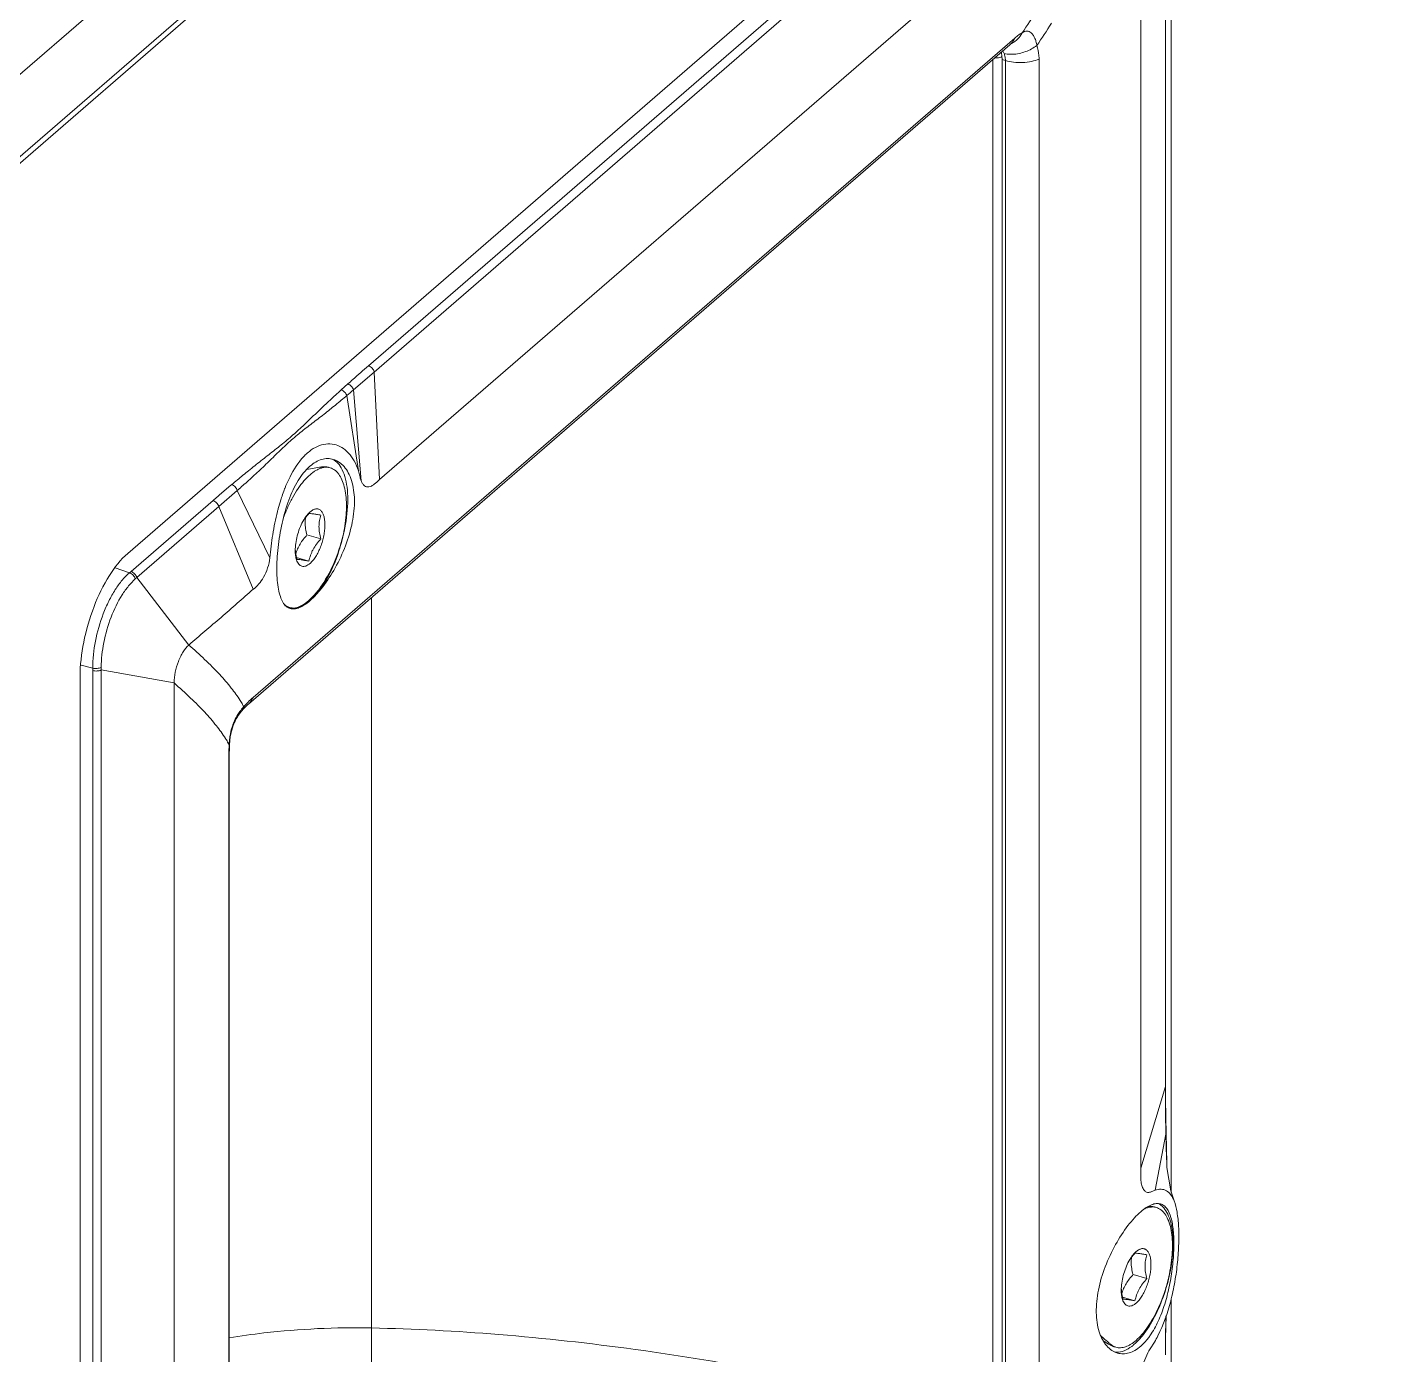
# Model space of a CAD drawing. Header units: millimetres. Extents: x 0 to 3564, y 0 to 2520.
# Drawn here: x 2853.1 to 2946.1, y 2043.6 to 2134.3 of the extents above; entities that cross this region are included whole.
import ezdxf

# ---------------------------------------------------------------- set-up
doc = ezdxf.new("R2010")
doc.units = ezdxf.units.MM
doc.layers.get('0').update_dxf_attribs({"lineweight": 13})

msp = doc.modelspace()

# ---------------------------------------------------------------- linework, layer by layer
for p, q in [((3036.978, 2290.7), (2721.978, 2017.902)), ((3036.978, 2285.07), (2721.978, 2012.272)), ((2721.978, 2011.835), (3036.978, 2284.633)), ((2927.979, 2157.208), (2859.979, 2098.318)), ((2931.229, 2154.394), (2931.229, 2054.673)), ((2930.842, 2111.045), (2930.842, 2153.337)), ((2929.146, 2056.325), (2929.145, 2146.565)), ((2876.423, 2111.131), (2911.787, 2141.758)), ((2912.181, 2141.331), (2876.817, 2110.704)), ((2877.176, 2103.352), (2915.114, 2136.208)), ((2920.538, 2133.513), (2868.538, 2088.479)), ((2920.217, 2133.057), (2868.217, 2088.022)), ((2919.724, 2132.632), (2919.813, 2132.447)), ((2920.217, 2133.057), (2920.305, 2133.129)), ((2920.317, 2133.143), (2920.317, 2133.143)), ((2919.044, 2132.041), (2919.044, 2039.844)), ((2919.908, 2131.97), (2919.672, 2132.038)), ((2919.672, 2039.806), (2919.672, 2132.038)), ((2919.907, 2039.739), (2919.908, 2131.97)), ((2922.2, 2039.707), (2922.201, 2132.073)), ((2930.828, 2111.045), (2930.826, 2061.911)), ((2930.841, 2061.972), (2930.841, 2111.044)), ((2875.399, 2109.481), (2876.817, 2110.704)), ((2877.176, 2103.352), (2876.817, 2110.704)), ((2874.554, 2109.481), (2875.01, 2109.885)), ((2875.399, 2109.481), (2875.918, 2103.268)), ((2874.943, 2109.096), (2875.731, 2103.958)), ((2873.809, 2104.161), (2873.68, 2104.198)), ((2867.462, 2102.61), (2867.515, 2102.657)), ((2860.207, 2097.087), (2865.805, 2101.938)), ((2866.201, 2101.511), (2867.462, 2102.61)), ((2867.462, 2102.61), (2869.692, 2098.017)), ((2860.603, 2096.66), (2866.195, 2101.511)), ((2866.195, 2101.511), (2868.555, 2095.871)), ((2872.432, 2101.148), (2872.338, 2101.059)), ((2873.167, 2099.304), (2872.221, 2099.577)), ((2872.355, 2097.789), (2871.512, 2098.032)), ((2859.118, 2097.336), (2860.104, 2097)), ((2860.208, 2097.087), (2860.104, 2097)), ((2860.602, 2096.66), (2860.496, 2096.568)), ((2864.147, 2092.059), (2860.603, 2096.66)), ((2876.621, 2095.3), (2876.621, 2016.84)), ((2871.055, 2094.62), (2870.925, 2094.657)), ((2857.596, 2090.48), (2856.797, 2090.684)), ((2856.729, 1953.909), (2856.729, 2089.875)), ((2857.597, 1998.945), (2857.596, 2090.31)), ((2858.17, 1998.989), (2858.171, 2090.353)), ((2858.171, 2090.353), (2863.146, 2089.466)), ((2863.146, 2089.466), (2863.143, 1999.165)), ((2867.908, 2087.842), (2867.772, 2087.574)), ((2867.772, 2087.574), (2867.772, 2087.573)), ((2866.889, 2085.287), (2866.91, 2085.249)), ((2866.889, 2085.286), (2866.91, 2085.248)), ((2866.937, 2085.313), (2866.91, 2085.248)), ((2866.876, 2084.16), (2866.875, 1991.794)), ((2866.908, 2084.339), (2866.876, 2084.16)), ((2866.908, 2084.339), (2866.907, 1992.005)), ((2930.826, 2061.911), (2929.146, 2056.325)), ((2930.841, 2061.972), (2930.826, 2061.911)), ((2930.841, 2061.974), (2930.841, 2061.972)), ((2930.864, 2058.648), (2930.121, 2054.834)), ((2930.863, 2058.688), (2930.864, 2058.648)), ((2930.87, 2058.689), (2930.864, 2058.648)), ((2930.864, 2058.648), (2930.908, 2057.048)), ((2930.918, 2056.67), (2930.87, 2058.689)), ((2930.908, 2057.048), (2930.918, 2056.729)), ((2930.935, 2056.372), (2930.918, 2056.729)), ((2930.918, 2056.729), (2930.92, 2056.669)), ((2930.205, 2053.643), (2930.076, 2053.681)), ((2928.828, 2050.63), (2928.735, 2050.542)), ((2929.563, 2048.786), (2928.617, 2049.059)), ((2928.751, 2047.271), (2927.908, 2047.515)), ((2931.229, 2047.418), (2931.229, 2019.907)), ((2927.451, 2044.102), (2927.322, 2044.139)), ((2929.783, 2043.998), (2930.082, 2044.457))]:
    msp.add_line(p, q)
for points in [[(2867.772, 2087.573), (2867.866, 2087.677), (2868.176, 2087.987), (2868.217, 2088.022)], [(2866.937, 2085.313), (2866.938, 2085.334), (2866.939, 2085.362), (2866.941, 2085.392), (2866.944, 2085.423), (2866.946, 2085.455), (2866.949, 2085.488), (2866.952, 2085.522), (2866.956, 2085.557), (2866.96, 2085.594), (2866.964, 2085.632), (2866.969, 2085.671), (2866.974, 2085.713), (2866.981, 2085.755), (2866.987, 2085.8), (2866.995, 2085.847), (2867.004, 2085.895), (2867.013, 2085.947), (2867.024, 2086), (2867.036, 2086.057), (2867.05, 2086.117), (2867.065, 2086.18), (2867.083, 2086.246), (2867.103, 2086.318), (2867.125, 2086.393), (2867.152, 2086.474), (2867.182, 2086.561), (2867.218, 2086.655), (2867.26, 2086.756), (2867.31, 2086.867), (2867.37, 2086.987), (2867.444, 2087.12), (2867.535, 2087.267), (2867.653, 2087.43), (2867.772, 2087.574)], [(2866.908, 2084.338), (2866.908, 2084.44), (2866.927, 2085.118), (2866.937, 2085.313)], [(2930.87, 2058.689), (2930.852, 2059.767), (2930.841, 2061.118), (2930.841, 2061.973)], [(2931.418, 2054.099), (2931.189, 2054.793), (2930.935, 2056.372)], [(2930.841, 2043.586), (2930.84, 2043.784), (2930.844, 2044.701), (2930.868, 2046.263)]]:
    msp.add_lwpolyline(points)
for centre, radius, start, end in [((2867.163, 2170.313), 65.058, 325.93395, 327.52743), ((2867.832, 2169.66), 65.45, 325.94141, 327.52433), ((2919.311, 2133.201), 1.043, 263.33469, 265.93425), ((2918.608, 2131.971), 1.3, 359.9727, 3.62499), ((2819.011, 2175.725), 86.993, 310.01202, 310.40478), ((2936.32, 2019.611), 108.402, 128.90832, 129.43187), ((2813.202, 2164.114), 82.017, 311.77363, 312.51133), ((2873.549, 2103.257), 0.941, 73.92374, 82.02578), ((2961.651, 1988.762), 148.318, 129.42067, 129.61509), ((2791.372, 2188.479), 114.731, 311.58007, 311.79789), ((2881.082, 2098.684), 11.145, 158.78686, 159.65325), ((2880.679, 2098.84), 10.713, 158.29712, 158.78428), ((2874.695, 2099.004), 3.135, 147.80112, 149.39924), ((2874.683, 2098.729), 3.273, 143.63746, 145.20289), ((2874.47, 2100.426), 2.375, 171.78707, 180.01863), ((2874.622, 2098.51), 3.205, 177.99599, 179.97565), ((2874.113, 2098.756), 2.696, 182.76908, 185.19451), ((2874.208, 2098.765), 2.791, 185.18854, 185.72985), ((2871.315, 2095.521), 0.938, 245.88755, 253.88283), ((2843.485, 2090.309), 14.111, 0.0043, 0.69501), ((2844.372, 2090.525), 13.799, 359.28893, 0.01997), ((2861.249, 2084.213), 7.586, 31.0833, 32.38647), ((2862.138, 2084.743), 6.551, 28.25181, 31.13586), ((2874.482, 2082.054), 8.759, 136.50662, 138.6255), ((2889.662, 2083.942), 22.79, 176.71343, 177.63925), ((2882.43, 2084.158), 15.554, 179.34053, 179.99273), ((2885.596, 2084.111), 18.72, 177.64316, 179.30607), ((2929.945, 2052.739), 0.941, 73.92374, 82.02578), ((2931.091, 2048.487), 3.135, 147.80112, 149.39924), ((2931.08, 2048.211), 3.273, 143.63746, 145.20289), ((2930.866, 2049.908), 2.375, 171.78707, 180.01863), ((2931.018, 2047.992), 3.205, 177.99599, 179.97565), ((2930.509, 2048.239), 2.696, 182.76908, 185.19451), ((2930.604, 2048.247), 2.791, 185.18854, 185.72985), ((3029.941, 2043.539), 99.115, 178.44647, 179.9727), ((2927.712, 2045.004), 0.938, 245.88755, 253.88283), ((2925.611, 2047.804), 5.083, 323.32944, 326.67187), ((2922.992, 2048.656), 8.24, 329.3575, 332.75286)]:
    msp.add_arc(centre, radius, start, end)
for points, knots in [([(2930.822, 2153.18), (2930.824, 2149.67), (2930.829, 2135.625), (2930.831, 2121.58), (2930.828, 2111.045)], [0, 0, 0, 0, 0.249884, 1, 1, 1, 1]), ([(2920.217, 2133.057), (2920.253, 2133.088), (2920.387, 2133.219), (2920.486, 2133.384), (2920.538, 2133.513)], [0, 0, 0, 0, 0.25383, 1, 1, 1, 1]), ([(2921.056, 2133.871), (2920.975, 2133.718), (2920.766, 2133.43), (2920.476, 2133.222), (2920.317, 2133.143)], [0, 0, 0, 0, 0.49379, 1, 1, 1, 1]), ([(2921.056, 2133.871), (2920.971, 2133.832), (2920.791, 2133.721), (2920.627, 2133.59), (2920.538, 2133.513)], [0, 0, 0, 0, 0.442767, 1, 1, 1, 1]), ([(2922.055, 2133.006), (2922.041, 2133.101), (2922, 2133.28), (2921.906, 2133.522), (2921.799, 2133.721), (2921.675, 2133.873), (2921.53, 2133.965), (2921.31, 2134.006), (2921.149, 2133.934), (2921.056, 2133.871)], [0, 0, 0, 0, 0.179134, 0.339346, 0.478974, 0.597069, 0.698279, 0.792177, 1, 1, 1, 1]), ([(2919.622, 2132.541), (2919.63, 2132.504), (2919.662, 2132.338), (2919.673, 2132.17), (2919.673, 2132.04)], [0, 0, 0, 0, 0.230632, 1, 1, 1, 1]), ([(2920.374, 2132.404), (2920.324, 2132.402), (2920.136, 2132.4), (2919.948, 2132.419), (2919.813, 2132.447)], [0, 0, 0, 0, 0.265639, 1, 1, 1, 1]), ([(2919.813, 2132.447), (2919.826, 2132.417), (2919.874, 2132.29), (2919.899, 2132.155), (2919.905, 2132.053)], [0, 0, 0, 0, 0.246494, 1, 1, 1, 1]), ([(2922.055, 2133.008), (2921.823, 2132.827), (2921.283, 2132.539), (2920.683, 2132.415), (2920.374, 2132.404)], [0, 0, 0, 0, 0.486988, 1, 1, 1, 1]), ([(2922.201, 2132.073), (2922.201, 2132.156), (2922.19, 2132.471), (2922.131, 2132.786), (2922.055, 2133.005)], [0, 0, 0, 0, 0.263207, 1, 1, 1, 1]), ([(2919.659, 2132.231), (2919.644, 2132.223), (2919.573, 2132.192), (2919.497, 2132.174), (2919.437, 2132.166)], [0, 0, 0, 0, 0.22248, 1, 1, 1, 1]), ([(2922.2, 2132.073), (2922.037, 2132.004), (2921.669, 2131.895), (2921.082, 2131.825), (2920.48, 2131.844), (2920.089, 2131.918), (2919.908, 2131.97)], [0, 0, 0, 0, 0.227954, 0.490186, 0.757774, 1, 1, 1, 1]), ([(2875.007, 2109.886), (2875.123, 2109.991), (2875.592, 2110.41), (2876.066, 2110.822), (2876.423, 2111.131)], [0, 0, 0, 0, 0.248929, 1, 1, 1, 1]), ([(2876.423, 2111.131), (2876.517, 2111.099), (2876.688, 2110.981), (2876.791, 2110.801), (2876.817, 2110.704)], [0, 0, 0, 0, 0.497262, 1, 1, 1, 1]), ([(2868.236, 2103.964), (2868.515, 2104.19), (2869.078, 2104.638), (2869.928, 2105.301), (2870.765, 2105.966), (2871.557, 2106.656), (2872.305, 2107.369), (2873.047, 2108.078), (2873.795, 2108.783), (2874.299, 2109.249), (2874.554, 2109.481)], [0, 0, 0, 0, 0.128327, 0.257281, 0.385255, 0.510299, 0.632694, 0.754606, 0.87695, 1, 1, 1, 1]), ([(2874.557, 2109.479), (2874.645, 2109.451), (2874.807, 2109.346), (2874.912, 2109.184), (2874.943, 2109.096)], [0, 0, 0, 0, 0.497442, 1, 1, 1, 1]), ([(2875.007, 2109.886), (2875.098, 2109.856), (2875.265, 2109.745), (2875.37, 2109.574), (2875.399, 2109.481)], [0, 0, 0, 0, 0.497007, 1, 1, 1, 1]), ([(2868.624, 2103.656), (2868.891, 2103.901), (2869.421, 2104.396), (2870.19, 2105.154), (2870.956, 2105.896), (2871.757, 2106.575), (2872.576, 2107.201), (2873.385, 2107.816), (2874.17, 2108.45), (2874.686, 2108.88), (2874.943, 2109.096)], [0, 0, 0, 0, 0.130488, 0.260515, 0.388009, 0.513798, 0.637484, 0.75866, 0.87895, 1, 1, 1, 1]), ([(2871.855, 2104.768), (2872.016, 2104.955), (2872.346, 2105.287), (2872.911, 2105.646), (2873.497, 2105.812), (2874.077, 2105.792), (2874.618, 2105.573), (2875.087, 2105.174), (2875.473, 2104.624), (2875.656, 2104.192), (2875.731, 2103.958)], [0, 0, 0, 0, 0.145163, 0.273595, 0.389169, 0.498333, 0.608268, 0.725949, 0.855679, 1, 1, 1, 1]), ([(2870.725, 2102.802), (2870.802, 2102.993), (2871.102, 2103.688), (2871.497, 2104.349), (2871.855, 2104.768)], [0, 0, 0, 0, 0.27209, 1, 1, 1, 1]), ([(2874.014, 2104.738), (2873.889, 2104.774), (2873.621, 2104.81), (2873.209, 2104.744), (2872.799, 2104.561), (2872.547, 2104.377), (2872.424, 2104.27)], [0, 0, 0, 0, 0.22632, 0.461659, 0.717226, 1, 1, 1, 1]), ([(2872.424, 2095.09), (2872.576, 2095.222), (2872.881, 2095.524), (2873.486, 2096.248), (2874.195, 2097.344), (2874.889, 2098.823), (2875.355, 2100.392), (2875.518, 2101.906), (2875.371, 2103.063), (2875.067, 2103.814), (2874.778, 2104.247), (2874.427, 2104.567), (2874.152, 2104.698), (2874.014, 2104.738)], [0, 0, 0, 0, 0.054661, 0.116563, 0.256547, 0.408343, 0.559711, 0.699696, 0.820227, 0.872202, 0.918781, 0.960844, 1, 1, 1, 1]), ([(2874.23, 2104.568), (2874.207, 2104.588), (2874.116, 2104.662), (2874.013, 2104.721), (2873.932, 2104.755)], [0, 0, 0, 0, 0.257884, 1, 1, 1, 1]), ([(2875.006, 2101.995), (2875.006, 2102.279), (2874.977, 2102.813), (2874.835, 2103.545), (2874.6, 2104.139), (2874.362, 2104.453), (2874.23, 2104.568)], [0, 0, 0, 0, 0.30935, 0.580144, 0.809056, 1, 1, 1, 1]), ([(2872.424, 2104.27), (2872.109, 2103.998), (2871.54, 2103.259), (2870.927, 2101.922), (2870.483, 2100.369), (2870.26, 2099.005), (2870.172, 2097.929), (2870.154, 2097.18), (2870.183, 2096.497), (2870.258, 2095.896), (2870.38, 2095.391), (2870.55, 2094.989), (2870.776, 2094.695), (2870.975, 2094.582), (2871.074, 2094.554)], [0, 0, 0, 0, 0.118551, 0.260394, 0.417227, 0.576635, 0.652881, 0.724413, 0.789631, 0.847224, 0.896418, 0.937174, 0.970668, 1, 1, 1, 1]), ([(2872.653, 2103.866), (2872.577, 2103.811), (2872.503, 2103.752), (2872.432, 2103.69), (2872.283, 2103.561), (2871.99, 2103.259), (2871.59, 2102.728), (2871.214, 2102.105), (2870.873, 2101.413), (2870.678, 2100.923), (2870.588, 2100.673)], [-0.0465968, -0.0465968, -0.0465968, -0.0465968, 0, 0, 0, 0.0975762, 0.2075461, 0.3282622, 0.4574058, 0.5890041, 0.5890041, 0.5890041, 0.5890041]), ([(2872.2, 2104.056), (2872.536, 2104.11), (2872.873, 2104.163), (2873.209, 2104.216), (2873.21, 2104.217), (2873.211, 2104.217), (2873.212, 2104.217), (2873.232, 2104.22), (2873.252, 2104.223), (2873.272, 2104.226), (2873.341, 2104.235), (2873.479, 2104.24), (2873.615, 2104.217), (2873.68, 2104.198)], [-2.643329, -2.643329, -2.643329, -2.643329, -0.154935, -0.154935, -0.154935, -0.148227, -0.148227, -0.148227, 0, 0, 0, 0.508976, 1, 1, 1, 1]), ([(2872.432, 2095.09), (2872.573, 2095.212), (2872.851, 2095.496), (2873.231, 2095.992), (2873.592, 2096.573), (2873.925, 2097.225), (2874.22, 2097.93), (2874.471, 2098.672), (2874.671, 2099.432), (2874.816, 2100.191), (2874.901, 2100.929), (2874.925, 2101.629), (2874.886, 2102.273), (2874.787, 2102.846), (2874.629, 2103.334), (2874.443, 2103.673), (2874.266, 2103.884), (2874.125, 2104.008), (2873.973, 2104.102), (2873.864, 2104.145), (2873.809, 2104.161)], [0, 0, 0, 0, 0.055389, 0.117513, 0.185555, 0.258364, 0.334558, 0.412611, 0.49092, 0.567871, 0.641906, 0.711591, 0.77569, 0.833268, 0.883821, 0.927483, 0.94707, 0.965448, 0.982953, 1, 1, 1, 1]), ([(2873.679, 2104.188), (2873.612, 2104.198), (2873.472, 2104.202), (2873.257, 2104.167), (2873.036, 2104.091), (2872.892, 2104.016), (2872.82, 2103.974), (2872.763, 2103.94), (2872.708, 2103.904), (2872.653, 2103.866)], [0, 0, 0, 0, 0.225604, 0.463861, 0.720594, 1, 1, 1, 1.22038, 1.22038, 1.22038, 1.22038]), ([(2875.731, 2103.958), (2875.769, 2103.842), (2875.819, 2103.609), (2875.874, 2103.376), (2875.918, 2103.268)], [0, 0, 0, 0, 0.511909, 1, 1, 1, 1]), ([(2865.805, 2101.938), (2865.912, 2102.028), (2866.124, 2102.207), (2866.437, 2102.481), (2866.754, 2102.753), (2866.971, 2102.93), (2867.08, 2103.018)], [0, 0, 0, 0, 0.249937, 0.498311, 0.747758, 1, 1, 1, 1]), ([(2867.08, 2103.018), (2867.169, 2102.986), (2867.332, 2102.872), (2867.434, 2102.702), (2867.462, 2102.61)], [0, 0, 0, 0, 0.49659, 1, 1, 1, 1]), ([(2875.918, 2103.268), (2875.945, 2103.2), (2876.006, 2103.079), (2876.132, 2102.934), (2876.288, 2102.852), (2876.464, 2102.848), (2876.643, 2102.916), (2876.888, 2103.082), (2877.054, 2103.247), (2877.177, 2103.352)], [0, 0, 0, 0, 0.135446, 0.250167, 0.351325, 0.452496, 0.567176, 0.700715, 1, 1, 1, 1]), ([(2866.195, 2101.512), (2866.17, 2101.609), (2866.067, 2101.788), (2865.897, 2101.906), (2865.804, 2101.939)], [0, 0, 0, 0, 0.502396, 1, 1, 1, 1]), ([(2870.206, 2101.177), (2870.223, 2101.245), (2870.293, 2101.512), (2870.37, 2101.777), (2870.432, 2101.974)], [0, 0, 0, 0, 0.252391, 1, 1, 1, 1]), ([(2870.432, 2101.974), (2870.448, 2102.024), (2870.511, 2102.22), (2870.579, 2102.415), (2870.632, 2102.559)], [0, 0, 0, 0, 0.252795, 1, 1, 1, 1]), ([(2872.355, 2095.11), (2872.543, 2095.273), (2872.91, 2095.662), (2873.592, 2096.627), (2874.297, 2098.099), (2874.85, 2100.01), (2875.006, 2101.348), (2875.006, 2101.995)], [0, 0, 0, 0, 0.098644, 0.211568, 0.468673, 0.742682, 1, 1, 1, 1]), ([(2869.692, 2098.016), (2869.757, 2098.543), (2869.828, 2099.34), (2870.019, 2100.392), (2870.139, 2100.917), (2870.206, 2101.177)], [0, 0, 0, 0, 0.496139, 0.748773, 1, 1, 1, 1]), ([(2872.338, 2101.059), (2872.285, 2101.004), (2872.179, 2100.88), (2872.087, 2100.747), (2872.042, 2100.675)], [0, 0, 0, 0, 0.475902, 1, 1, 1, 1]), ([(2872.355, 2101.036), (2872.327, 2101.007), (2872.22, 2100.889), (2872.119, 2100.765), (2872.048, 2100.669)], [0, 0, 0, 0, 0.251913, 1, 1, 1, 1]), ([(2873.167, 2100.927), (2873.069, 2100.946), (2872.892, 2100.979), (2872.658, 2101.017), (2872.485, 2101.036), (2872.391, 2101.039), (2872.355, 2101.036)], [0, 0, 0, 0, 0.362375, 0.657213, 0.867114, 1, 1, 1, 1]), ([(2873.447, 2100.269), (2873.447, 2100.378), (2873.436, 2100.582), (2873.382, 2100.863), (2873.303, 2101.061), (2873.221, 2101.184), (2873.153, 2101.255), (2873.078, 2101.309), (2872.997, 2101.343), (2872.909, 2101.358), (2872.818, 2101.353), (2872.723, 2101.329), (2872.587, 2101.269), (2872.493, 2101.201), (2872.432, 2101.148)], [0, 0, 0, 0, 0.176286, 0.330449, 0.460858, 0.517768, 0.569981, 0.618683, 0.665488, 0.712273, 0.760915, 0.81303, 0.86984, 1, 1, 1, 1]), ([(2873.167, 2100.927), (2873.128, 2100.805), (2873.063, 2100.549), (2873.041, 2100.286), (2873.041, 2100.152)], [0, 0, 0, 0, 0.489925, 1, 1, 1, 1]), ([(2871.996, 2100.6), (2871.911, 2100.456), (2871.757, 2100.144), (2871.582, 2099.649), (2871.463, 2099.137), (2871.425, 2098.79), (2871.419, 2098.622)], [0, 0, 0, 0, 0.242183, 0.499273, 0.75672, 1, 1, 1, 1]), ([(2872.095, 2100.425), (2872.095, 2100.284), (2872.12, 2099.998), (2872.183, 2099.718), (2872.221, 2099.577)], [0, 0, 0, 0, 0.490548, 1, 1, 1, 1]), ([(2872.432, 2097.632), (2872.504, 2097.695), (2872.644, 2097.844), (2872.832, 2098.109), (2873.005, 2098.421), (2873.156, 2098.77), (2873.281, 2099.143), (2873.374, 2099.524), (2873.432, 2099.901), (2873.447, 2100.149), (2873.447, 2100.269)], [0, 0, 0, 0, 0.09859, 0.211371, 0.335842, 0.468575, 0.605586, 0.742619, 0.875421, 1, 1, 1, 1]), ([(2873.041, 2100.152), (2873.041, 2100.011), (2873.066, 2099.725), (2873.129, 2099.445), (2873.167, 2099.304)], [0, 0, 0, 0, 0.49054, 1, 1, 1, 1]), ([(2872.221, 2099.577), (2872.131, 2099.48), (2871.96, 2099.282), (2871.74, 2098.964), (2871.571, 2098.626), (2871.492, 2098.391), (2871.459, 2098.274)], [0, 0, 0, 0, 0.259382, 0.513344, 0.760181, 1, 1, 1, 1]), ([(2872.355, 2097.789), (2872.383, 2097.924), (2872.437, 2098.128), (2872.539, 2098.39), (2872.665, 2098.652), (2872.869, 2098.965), (2873.063, 2099.193), (2873.167, 2099.304)], [0, 0, 0, 0, 0.238591, 0.360572, 0.484671, 0.738997, 1, 1, 1, 1]), ([(2856.729, 2089.875), (2856.729, 2090.669), (2856.92, 2092.309), (2857.599, 2094.655), (2858.593, 2096.727), (2859.487, 2097.892), (2859.979, 2098.318)], [0, 0, 0, 0, 0.257469, 0.531613, 0.788856, 1, 1, 1, 1]), ([(2869.692, 2098.016), (2869.663, 2097.78), (2869.552, 2097.323), (2869.293, 2096.709), (2868.957, 2096.216), (2868.684, 2095.977), (2868.56, 2095.87)], [0, 0, 0, 0, 0.287553, 0.564257, 0.802246, 1, 1, 1, 1]), ([(2871.417, 2098.511), (2871.417, 2098.397), (2871.429, 2098.183), (2871.472, 2097.973), (2871.503, 2097.879)], [0, 0, 0, 0, 0.535787, 1, 1, 1, 1]), ([(2871.543, 2097.897), (2871.53, 2097.947), (2871.481, 2098.14), (2871.445, 2098.338), (2871.43, 2098.486)], [0, 0, 0, 0, 0.254105, 1, 1, 1, 1]), ([(2860.208, 2097.087), (2860.302, 2097.055), (2860.473, 2096.936), (2860.576, 2096.756), (2860.602, 2096.659)], [0, 0, 0, 0, 0.497171, 1, 1, 1, 1]), ([(2871.503, 2097.879), (2871.521, 2097.822), (2871.563, 2097.718), (2871.649, 2097.584), (2871.754, 2097.487), (2871.875, 2097.43), (2872.01, 2097.419), (2872.151, 2097.451), (2872.295, 2097.524), (2872.386, 2097.593), (2872.432, 2097.632)], [0, 0, 0, 0, 0.147639, 0.276665, 0.390709, 0.496421, 0.602751, 0.718439, 0.849813, 1, 1, 1, 1]), ([(2871.543, 2097.897), (2871.579, 2097.9), (2871.673, 2097.898), (2871.846, 2097.878), (2872.081, 2097.84), (2872.257, 2097.807), (2872.355, 2097.789)], [0, 0, 0, 0, 0.132885, 0.342787, 0.637625, 1, 1, 1, 1]), ([(2857.595, 2090.48), (2857.588, 2091.094), (2857.728, 2092.363), (2858.166, 2093.891), (2858.673, 2095.054), (2859.103, 2095.827), (2859.572, 2096.48), (2859.924, 2096.847), (2860.104, 2097)], [0, 0, 0, 0, 0.257294, 0.530858, 0.663538, 0.787991, 0.900984, 1, 1, 1, 1]), ([(2858.172, 2090.529), (2858.172, 2091.097), (2858.307, 2092.269), (2858.79, 2093.942), (2859.407, 2095.231), (2860.007, 2096.078), (2860.33, 2096.423), (2860.496, 2096.568)], [0, 0, 0, 0, 0.257493, 0.53042, 0.786971, 0.90025, 1, 1, 1, 1]), ([(2860.104, 2097), (2860.198, 2096.967), (2860.369, 2096.846), (2860.471, 2096.665), (2860.496, 2096.568)], [0, 0, 0, 0, 0.498613, 1, 1, 1, 1]), ([(2868.555, 2095.871), (2868.185, 2095.553), (2867.458, 2094.905), (2866.359, 2093.947), (2865.251, 2093.004), (2864.514, 2092.375), (2864.147, 2092.059)], [0, 0, 0, 0, 0.250903, 0.501359, 0.750631, 1, 1, 1, 1]), ([(2870.603, 2094.893), (2870.624, 2094.875), (2870.644, 2094.857), (2870.665, 2094.839), (2870.671, 2094.834), (2870.676, 2094.829), (2870.682, 2094.824), (2870.701, 2094.808), (2870.779, 2094.746), (2870.865, 2094.695), (2870.932, 2094.665), (2870.933, 2094.664), (2870.935, 2094.663), (2870.936, 2094.663)], [-0.352048, -0.352048, -0.352048, -0.352048, -0.075454, -0.075454, -0.075454, 0, 0, 0, 0.257186, 1, 1, 1, 1.015978, 1.015978, 1.015978, 1.015978]), ([(2870.925, 2094.657), (2870.908, 2094.662), (2870.839, 2094.684), (2870.773, 2094.714), (2870.725, 2094.741), (2870.722, 2094.743), (2870.719, 2094.744), (2870.716, 2094.746), (2870.704, 2094.753), (2870.692, 2094.76), (2870.68, 2094.766)], [0, 0, 0, 0, 0.248517, 1, 1, 1, 1.048294, 1.048294, 1.048294, 1.237527, 1.237527, 1.237527, 1.237527]), ([(2871.038, 2094.577), (2871.088, 2094.57), (2871.304, 2094.559), (2871.521, 2094.612), (2871.673, 2094.674)], [0, 0, 0, 0, 0.235409, 1, 1, 1, 1]), ([(2871.055, 2094.62), (2871.106, 2094.605), (2871.211, 2094.584), (2871.434, 2094.578), (2871.666, 2094.628), (2871.895, 2094.723), (2872.143, 2094.859), (2872.318, 2094.991), (2872.432, 2095.09)], [0, 0, 0, 0, 0.104628, 0.211655, 0.440749, 0.566666, 0.701517, 1, 1, 1, 1]), ([(2871.074, 2094.554), (2871.167, 2094.527), (2871.381, 2094.513), (2871.715, 2094.608), (2872.071, 2094.806), (2872.304, 2094.986), (2872.424, 2095.09)], [0, 0, 0, 0, 0.192929, 0.415556, 0.683183, 1, 1, 1, 1]), ([(2871.673, 2094.674), (2871.731, 2094.697), (2871.976, 2094.813), (2872.198, 2094.974), (2872.355, 2095.11)], [0, 0, 0, 0, 0.228462, 1, 1, 1, 1]), ([(2864.151, 2092.059), (2864.004, 2091.924), (2863.801, 2091.672), (2863.589, 2091.282), (2863.388, 2090.82), (2863.209, 2090.214), (2863.149, 2089.71), (2863.146, 2089.466)], [0, 0, 0, 0, 0.211099, 0.335736, 0.468524, 0.742231, 1, 1, 1, 1]), ([(2867.655, 2088.278), (2867.47, 2088.57), (2867.029, 2089.177), (2865.897, 2090.48), (2864.886, 2091.422), (2864.149, 2092.06)], [0, 0, 0, 0, 0.20064, 0.434515, 1, 1, 1, 1]), ([(2857.595, 2090.48), (2857.693, 2090.456), (2857.891, 2090.445), (2858.087, 2090.487), (2858.172, 2090.529)], [0, 0, 0, 0, 0.517315, 1, 1, 1, 1]), ([(2857.596, 2090.31), (2857.694, 2090.285), (2857.891, 2090.272), (2858.086, 2090.312), (2858.171, 2090.353)], [0, 0, 0, 0, 0.517185, 1, 1, 1, 1]), ([(2863.146, 2089.466), (2863.529, 2089.132), (2864.247, 2088.485), (2865.216, 2087.514), (2866.016, 2086.596), (2866.466, 2085.982), (2866.655, 2085.683)], [0, 0, 0, 0, 0.294688, 0.559729, 0.794807, 1, 1, 1, 1]), ([(2867.909, 2087.843), (2867.88, 2087.814), (2867.761, 2087.685), (2867.653, 2087.546), (2867.577, 2087.436)], [0, 0, 0, 0, 0.238016, 1, 1, 1, 1]), ([(2868.538, 2088.479), (2868.505, 2088.45), (2868.363, 2088.323), (2868.228, 2088.189), (2868.127, 2088.082)], [0, 0, 0, 0, 0.231759, 1, 1, 1, 1]), ([(2868.538, 2088.479), (2868.521, 2088.436), (2868.443, 2088.267), (2868.324, 2088.115), (2868.217, 2088.023)], [0, 0, 0, 0, 0.24836, 1, 1, 1, 1]), ([(2867.272, 2086.889), (2867.24, 2086.818), (2867.121, 2086.528), (2867.037, 2086.223), (2866.992, 2085.991)], [0, 0, 0, 0, 0.246683, 1, 1, 1, 1]), ([(2867.577, 2087.436), (2867.549, 2087.395), (2867.435, 2087.219), (2867.337, 2087.034), (2867.272, 2086.889)], [0, 0, 0, 0, 0.241497, 1, 1, 1, 1]), ([(2866.992, 2085.991), (2866.968, 2085.867), (2866.932, 2085.62), (2866.913, 2085.371), (2866.91, 2085.248)], [0, 0, 0, 0, 0.506576, 1, 1, 1, 1]), ([(2866.655, 2085.683), (2866.677, 2085.649), (2866.758, 2085.519), (2866.835, 2085.387), (2866.889, 2085.287)], [0, 0, 0, 0, 0.257697, 1, 1, 1, 1]), ([(2930.826, 2061.911), (2930.826, 2061.372), (2930.825, 2060.298), (2930.85, 2059.224), (2930.863, 2058.688)], [0, 0, 0, 0, 0.501549, 1, 1, 1, 1]), ([(2930.121, 2054.834), (2930.048, 2054.813), (2929.945, 2054.759), (2929.807, 2054.697), (2929.7, 2054.669), (2929.594, 2054.673), (2929.497, 2054.713), (2929.41, 2054.783), (2929.302, 2054.92), (2929.204, 2055.16), (2929.145, 2055.508), (2929.14, 2055.905), (2929.146, 2056.183), (2929.145, 2056.324)], [0, 0, 0, 0, 0.096615, 0.145913, 0.191938, 0.234886, 0.277752, 0.323752, 0.374969, 0.497116, 0.647378, 0.820504, 1, 1, 1, 1]), ([(2930.121, 2054.834), (2930.254, 2054.875), (2930.459, 2054.911), (2930.723, 2054.872), (2930.962, 2054.772), (2931.225, 2054.514), (2931.357, 2054.246), (2931.416, 2054.095)], [0, 0, 0, 0, 0.249903, 0.362331, 0.472615, 0.709684, 1, 1, 1, 1]), ([(2928.828, 2044.572), (2928.969, 2044.695), (2929.247, 2044.978), (2929.628, 2045.475), (2929.989, 2046.056), (2930.321, 2046.707), (2930.617, 2047.413), (2930.868, 2048.155), (2931.068, 2048.914), (2931.212, 2049.673), (2931.297, 2050.412), (2931.321, 2051.112), (2931.283, 2051.756), (2931.183, 2052.328), (2931.025, 2052.816), (2930.84, 2053.155), (2930.662, 2053.366), (2930.522, 2053.49), (2930.37, 2053.585), (2930.261, 2053.627), (2930.205, 2053.643)], [0, 0, 0, 0, 0.055389, 0.117513, 0.185555, 0.258364, 0.334558, 0.412611, 0.49092, 0.567871, 0.641906, 0.711591, 0.77569, 0.833268, 0.883821, 0.927483, 0.94707, 0.965448, 0.982953, 1, 1, 1, 1]), ([(2929.144, 2053.353), (2929.265, 2053.457), (2929.497, 2053.638), (2929.854, 2053.835), (2930.188, 2053.93), (2930.403, 2053.916), (2930.496, 2053.889)], [0, 0, 0, 0, 0.316647, 0.584242, 0.806959, 1, 1, 1, 1]), ([(2930.075, 2053.671), (2930.008, 2053.68), (2929.868, 2053.685), (2929.653, 2053.649), (2929.492, 2053.594), (2929.403, 2053.554), (2929.384, 2053.545)], [0, 0, 0, 0, 0.2256042, 0.4638612, 0.7205945, 0.7894967, 0.7894967, 0.7894967, 0.7894967]), ([(2929.62, 2053.701), (2929.636, 2053.704), (2929.652, 2053.706), (2929.668, 2053.708), (2929.737, 2053.717), (2929.875, 2053.723), (2930.011, 2053.699), (2930.076, 2053.681)], [-0.118829, -0.118829, -0.118829, -0.118829, 0, 0, 0, 0.508976, 1, 1, 1, 1]), ([(2930.925, 2053.569), (2931.057, 2053.389), (2931.253, 2052.896), (2931.391, 2052.026), (2931.423, 2050.954), (2931.345, 2049.744), (2931.155, 2048.468), (2930.852, 2047.206), (2930.436, 2046.039), (2930.066, 2045.328), (2929.858, 2045.011)], [0, 0, 0, 0, 0.075018, 0.174596, 0.296768, 0.435561, 0.58314, 0.731267, 0.872298, 1, 1, 1, 1]), ([(2931.416, 2054.095), (2931.513, 2053.85), (2931.653, 2053.267), (2931.748, 2052.29), (2931.751, 2051.145), (2931.666, 2049.886), (2931.488, 2048.57), (2931.13, 2046.867), (2930.703, 2045.632), (2930.318, 2044.884)], [0, 0, 0, 0, 0.08392, 0.188708, 0.311524, 0.447098, 0.589484, 0.732784, 1, 1, 1, 1]), ([(2930.374, 2053.9), (2930.392, 2053.89), (2930.463, 2053.849), (2930.529, 2053.8), (2930.576, 2053.759)], [0, 0, 0, 0, 0.244989, 1, 1, 1, 1]), ([(2930.496, 2053.889), (2930.579, 2053.865), (2930.744, 2053.781), (2930.869, 2053.645), (2930.925, 2053.569)], [0, 0, 0, 0, 0.476282, 1, 1, 1, 1]), ([(2930.576, 2053.759), (2930.589, 2053.748), (2930.638, 2053.704), (2930.685, 2053.655), (2930.718, 2053.617)], [0, 0, 0, 0, 0.244319, 1, 1, 1, 1]), ([(2930.718, 2053.617), (2930.827, 2053.489), (2931.02, 2053.172), (2931.213, 2052.606), (2931.329, 2051.93), (2931.352, 2051.443), (2931.352, 2051.186)], [0, 0, 0, 0, 0.197193, 0.42939, 0.698141, 1, 1, 1, 1]), ([(2927.556, 2043.705), (2927.418, 2043.745), (2927.143, 2043.876), (2926.792, 2044.196), (2926.503, 2044.63), (2926.198, 2045.38), (2926.05, 2046.537), (2926.214, 2048.051), (2926.681, 2049.62), (2927.374, 2051.099), (2928.083, 2052.195), (2928.687, 2052.919), (2928.993, 2053.222), (2929.144, 2053.353)], [0, 0, 0, 0, 0.03914, 0.081208, 0.127809, 0.179806, 0.300357, 0.440333, 0.591694, 0.743489, 0.883456, 0.945346, 1, 1, 1, 1]), ([(2929.843, 2049.752), (2929.843, 2049.86), (2929.832, 2050.065), (2929.778, 2050.345), (2929.699, 2050.543), (2929.617, 2050.667), (2929.55, 2050.738), (2929.475, 2050.791), (2929.393, 2050.826), (2929.306, 2050.841), (2929.214, 2050.836), (2929.119, 2050.812), (2928.984, 2050.752), (2928.889, 2050.683), (2928.828, 2050.63)], [0, 0, 0, 0, 0.176286, 0.330449, 0.460858, 0.517768, 0.569981, 0.618683, 0.665488, 0.712273, 0.760915, 0.81303, 0.86984, 1, 1, 1, 1]), ([(2931.352, 2051.186), (2931.352, 2050.651), (2931.244, 2049.541), (2930.844, 2047.911), (2930.235, 2046.379), (2929.689, 2045.45), (2929.385, 2045.046)], [0, 0, 0, 0, 0.245571, 0.508976, 0.767703, 1, 1, 1, 1]), ([(2928.392, 2050.083), (2928.307, 2049.938), (2928.153, 2049.627), (2927.978, 2049.132), (2927.859, 2048.619), (2927.821, 2048.273), (2927.815, 2048.104)], [0, 0, 0, 0, 0.242183, 0.499273, 0.75672, 1, 1, 1, 1]), ([(2928.735, 2050.542), (2928.681, 2050.487), (2928.575, 2050.363), (2928.483, 2050.229), (2928.438, 2050.157)], [0, 0, 0, 0, 0.475902, 1, 1, 1, 1]), ([(2928.751, 2050.519), (2928.724, 2050.489), (2928.616, 2050.371), (2928.515, 2050.248), (2928.444, 2050.152)], [0, 0, 0, 0, 0.251913, 1, 1, 1, 1]), ([(2928.491, 2049.907), (2928.491, 2049.767), (2928.517, 2049.48), (2928.579, 2049.2), (2928.617, 2049.059)], [0, 0, 0, 0, 0.490548, 1, 1, 1, 1]), ([(2929.563, 2050.41), (2929.465, 2050.429), (2929.289, 2050.461), (2929.054, 2050.499), (2928.881, 2050.519), (2928.787, 2050.522), (2928.751, 2050.519)], [0, 0, 0, 0, 0.362375, 0.657213, 0.867114, 1, 1, 1, 1]), ([(2928.828, 2047.115), (2928.9, 2047.177), (2929.041, 2047.326), (2929.228, 2047.591), (2929.401, 2047.904), (2929.553, 2048.253), (2929.677, 2048.625), (2929.771, 2049.007), (2929.829, 2049.383), (2929.843, 2049.631), (2929.843, 2049.752)], [0, 0, 0, 0, 0.09859, 0.211371, 0.335842, 0.468575, 0.605586, 0.742619, 0.875421, 1, 1, 1, 1]), ([(2929.563, 2050.41), (2929.524, 2050.287), (2929.46, 2050.032), (2929.437, 2049.768), (2929.437, 2049.634)], [0, 0, 0, 0, 0.489925, 1, 1, 1, 1]), ([(2928.617, 2049.059), (2928.527, 2048.963), (2928.356, 2048.765), (2928.136, 2048.446), (2927.967, 2048.109), (2927.888, 2047.874), (2927.856, 2047.756)], [0, 0, 0, 0, 0.259382, 0.513344, 0.760181, 1, 1, 1, 1]), ([(2928.751, 2047.271), (2928.779, 2047.407), (2928.833, 2047.61), (2928.935, 2047.873), (2929.062, 2048.134), (2929.265, 2048.447), (2929.46, 2048.675), (2929.563, 2048.786)], [0, 0, 0, 0, 0.238591, 0.360572, 0.484671, 0.738997, 1, 1, 1, 1]), ([(2929.437, 2049.634), (2929.437, 2049.494), (2929.463, 2049.207), (2929.525, 2048.927), (2929.563, 2048.786)], [0, 0, 0, 0, 0.49054, 1, 1, 1, 1]), ([(2927.813, 2047.994), (2927.813, 2047.879), (2927.825, 2047.666), (2927.868, 2047.455), (2927.899, 2047.361)], [0, 0, 0, 0, 0.535787, 1, 1, 1, 1]), ([(2927.939, 2047.38), (2927.926, 2047.429), (2927.877, 2047.623), (2927.842, 2047.82), (2927.827, 2047.968)], [0, 0, 0, 0, 0.254105, 1, 1, 1, 1]), ([(2927.899, 2047.361), (2927.918, 2047.304), (2927.959, 2047.2), (2928.045, 2047.066), (2928.15, 2046.969), (2928.272, 2046.913), (2928.406, 2046.902), (2928.547, 2046.934), (2928.691, 2047.006), (2928.782, 2047.075), (2928.828, 2047.115)], [0, 0, 0, 0, 0.147639, 0.276665, 0.390709, 0.496421, 0.602751, 0.718439, 0.849813, 1, 1, 1, 1]), ([(2927.939, 2047.38), (2927.975, 2047.383), (2928.069, 2047.38), (2928.243, 2047.36), (2928.477, 2047.322), (2928.654, 2047.29), (2928.751, 2047.271)], [0, 0, 0, 0, 0.132885, 0.342787, 0.637625, 1, 1, 1, 1]), ([(2866.906, 2044.749), (2867.695, 2044.875), (2870.914, 2045.315), (2874.172, 2045.47), (2876.621, 2045.419)], [0, 0, 0, 0, 0.24606, 1, 1, 1, 1]), ([(2876.621, 2045.418), (2879.523, 2045.358), (2885.541, 2045.037), (2894.677, 2044.028), (2903.868, 2042.506), (2909.916, 2041.158), (2912.85, 2040.408)], [0, 0, 0, 0, 0.237617, 0.493041, 0.752102, 1, 1, 1, 1]), ([(2929.385, 2045.046), (2929.33, 2044.974), (2929.121, 2044.709), (2928.889, 2044.462), (2928.702, 2044.301)], [0, 0, 0, 0, 0.268362, 1, 1, 1, 1]), ([(2926.398, 2044.9), (2926.598, 2044.726), (2926.799, 2044.551), (2926.999, 2044.376), (2927.02, 2044.358), (2927.041, 2044.34), (2927.061, 2044.322), (2927.067, 2044.317), (2927.072, 2044.312), (2927.078, 2044.307), (2927.098, 2044.29), (2927.175, 2044.228), (2927.261, 2044.177), (2927.328, 2044.147), (2927.33, 2044.146), (2927.331, 2044.146), (2927.333, 2044.145)], [-3.035571, -3.035571, -3.035571, -3.035571, -0.352048, -0.352048, -0.352048, -0.075454, -0.075454, -0.075454, 0, 0, 0, 0.257186, 1, 1, 1, 1.015978, 1.015978, 1.015978, 1.015978]), ([(2927.322, 2044.139), (2927.304, 2044.144), (2927.235, 2044.167), (2927.169, 2044.197), (2927.121, 2044.223), (2927.118, 2044.225), (2927.115, 2044.227), (2927.112, 2044.229), (2927.1, 2044.235), (2927.088, 2044.242), (2927.076, 2044.249), (2926.911, 2044.343), (2926.745, 2044.437), (2926.579, 2044.53)], [0, 0, 0, 0, 0.248517, 1, 1, 1, 1.048294, 1.048294, 1.048294, 1.237527, 1.237527, 1.237527, 3.865406, 3.865406, 3.865406, 3.865406]), ([(2927.451, 2044.102), (2927.502, 2044.087), (2927.607, 2044.067), (2927.831, 2044.06), (2928.062, 2044.11), (2928.291, 2044.205), (2928.539, 2044.341), (2928.714, 2044.474), (2928.828, 2044.572)], [0, 0, 0, 0, 0.104628, 0.211655, 0.440749, 0.566666, 0.701517, 1, 1, 1, 1]), ([(2929.144, 2044.173), (2929.021, 2044.067), (2928.77, 2043.883), (2928.36, 2043.7), (2927.948, 2043.633), (2927.681, 2043.669), (2927.556, 2043.705)], [0, 0, 0, 0, 0.282898, 0.538479, 0.773747, 1, 1, 1, 1]), ([(2928.702, 2044.301), (2928.647, 2044.252), (2928.437, 2044.082), (2928.203, 2043.938), (2928.02, 2043.865)], [0, 0, 0, 0, 0.27276, 1, 1, 1, 1]), ([(2929.334, 2044.352), (2929.318, 2044.336), (2929.257, 2044.275), (2929.193, 2044.216), (2929.144, 2044.173)], [0, 0, 0, 0, 0.255204, 1, 1, 1, 1]), ([(2929.688, 2044.768), (2929.66, 2044.731), (2929.549, 2044.586), (2929.428, 2044.448), (2929.334, 2044.352)], [0, 0, 0, 0, 0.25915, 1, 1, 1, 1]), ([(2928.02, 2043.865), (2927.971, 2043.844), (2927.782, 2043.778), (2927.577, 2043.751), (2927.431, 2043.762), (2927.416, 2043.764), (2927.401, 2043.765), (2927.386, 2043.767)], [0, 0, 0, 0, 0.268568, 1, 1, 1, 1.075812, 1.075812, 1.075812, 1.075812]), ([(2929.142, 2041.4), (2929.142, 2041.611), (2929.128, 2042.057), (2929.249, 2042.737), (2929.463, 2043.398), (2929.668, 2043.812), (2929.783, 2043.998)], [0, 0, 0, 0, 0.23368, 0.492235, 0.757907, 1, 1, 1, 1])]:
    msp.add_open_spline(points, degree=3, knots=knots)
msp.add_open_spline([(2919.437, 2132.166), (2919.371, 2132.157), (2919.304, 2132.156), (2919.237, 2132.161)], degree=3)

doc.saveas('drawing.dxf')
